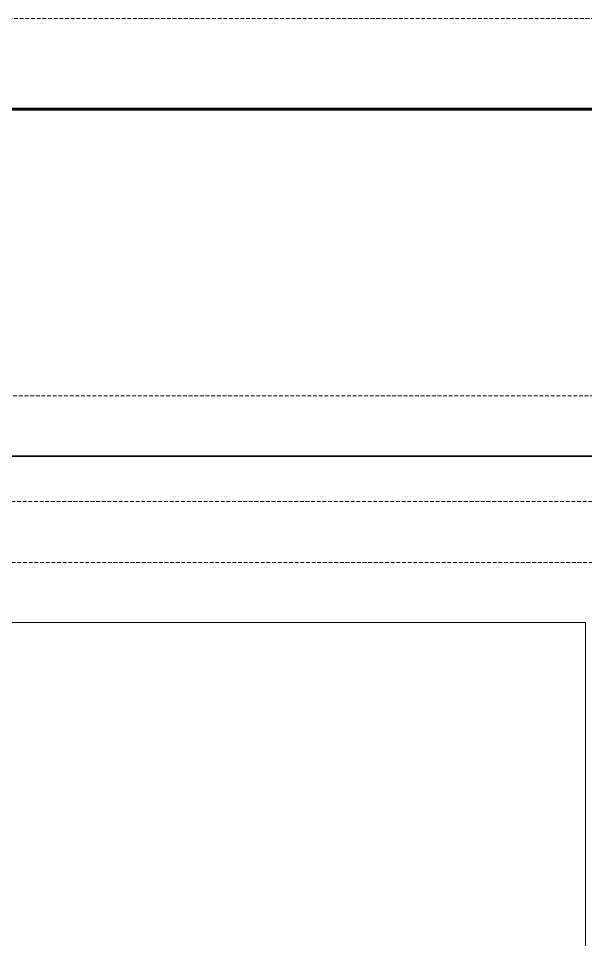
# Model space of a CAD drawing. Extents: x -1457 to 23780, y -2071 to 4205.
# Drawn here: x 1924.9 to 1962.5, y 3864 to 3925 of the extents above; entities that cross this region are included whole.
import ezdxf

# ---------------------------------------------------------------- set-up
doc = ezdxf.new("R2010")
doc.units = 0
doc.header["$MEASUREMENT"] = 0
doc.linetypes.add('HIDDEN', pattern=[0.375, 0.25, -0.125])
doc.layers.get('0').update_dxf_attribs({"color": 9, "lineweight": 9})
doc.layers.add('M-TEFRIS2-015', color=129, linetype='Continuous', lineweight=9)

# ---------------------------------------------------------------- blocks, each defined once
blk = doc.blocks.new('p-kolon_80x80')
blk.add_lwpolyline([(-40, -40), (40, -40), (40, 40), (-40, 40)], close=True)

msp = doc.modelspace()

# ---------------------------------------------------------------- linework, layer by layer
at = {"layer": 'M-TEFRIS2-015', "linetype": 'HIDDEN', "lineweight": 0}
for points in [[(1122.5, 3925), (2262.5, 3925)], [(1154.5, 3765), (1122.5, 3765), (1122.5, 3925), (2262.5, 3925), (2262.5, 3765), (2262.5, 3765)], [(1747.938, 3900.006), (2011.698, 3900.008)], [(1748.188, 3893), (2004.968, 3893)], [(2004.968, 3888.961), (1748.188, 3888.972)]]:
    msp.add_lwpolyline(points, dxfattribs=at)
for points, const_width in [([(1128.5, 3765), (1128.5, 3919), (2256.6, 3919), (2256.6, 3765)], 0.2), ([(1748.188, 3896.006), (2011.698, 3896.008)], 0.1)]:
    msp.add_lwpolyline(points, dxfattribs=dict(at, const_width=const_width))

# ---------------------------------------------------------------- block references
msp.add_blockref('p-kolon_80x80', (1922.5, 3845), dxfattribs=at)

doc.saveas('drawing.dxf')
